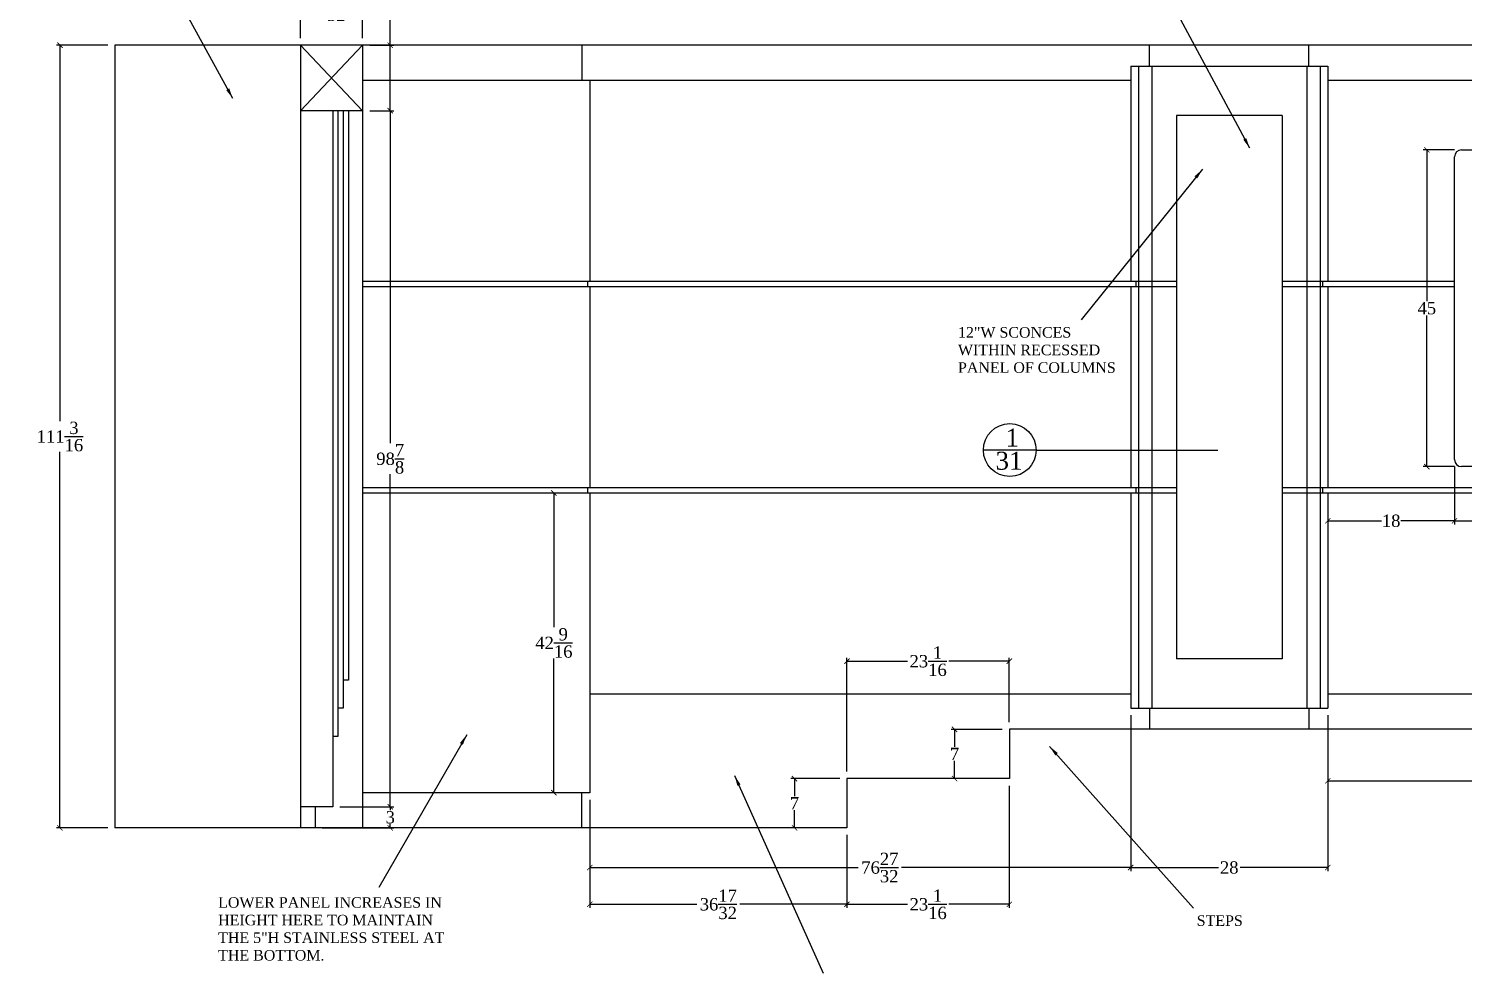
# Model space of a CAD drawing. Header units: inches. Extents: x -8 to 7069, y -18 to 1274.
# Drawn here: x 5077.6 to 5281.4, y 573.1 to 707.3 of the extents above; entities that cross this region are included whole.
import ezdxf

# ---------------------------------------------------------------- set-up
doc = ezdxf.new("R2010")
doc.units = ezdxf.units.IN
doc.header["$MEASUREMENT"] = 0
doc.layers.add('VIEWPORT', color=7, linetype='Continuous')
doc.styles.add('BOOKMAN', font='BOOKOS.TTF')
doc.dimstyles.new('SACHI-1-2', dxfattribs={"dimtxt": 2.5, "dimasz": 1.25, "dimexe": 0.5, "dimexo": 2, "dimgap": 0.09, "dimtad": 0, "dimtih": 1, "dimtoh": 1, "dimdec": 5, "dimzin": 3, "dimdsep": 46, "dimlunit": 5, "dimtxsty": 'BOOKMAN', "dimblk": 'ARCHTICK', "dimcen": 0, "dimclrd": 5, "dimclre": 5, "dimclrt": 5, "dimadec": 1, "dimazin": 0, "dimtfac": 1, "dimtdec": 5, "dimtofl": 0, "dimtmove": 0, "dimatfit": 3, "dimfxl": 0, "dimtolj": 1, "dimtzin": 0, "dimarcsym": 0})
doc.dimstyles.new('SACHI-3-4', dxfattribs={"dimtxt": 1.75, "dimasz": 0.75, "dimexe": 0.5, "dimexo": 1, "dimgap": 0.09, "dimtad": 0, "dimtih": 1, "dimtoh": 1, "dimdec": 5, "dimzin": 3, "dimdsep": 46, "dimlunit": 5, "dimtxsty": 'BOOKMAN', "dimblk": 'ARCHTICK', "dimcen": 0, "dimclrd": 5, "dimclre": 5, "dimclrt": 5, "dimadec": 1, "dimazin": 0, "dimtfac": 1, "dimtdec": 5, "dimtofl": 0, "dimtmove": 0, "dimatfit": 3, "dimfxl": 0, "dimtolj": 1, "dimtzin": 0, "dimarcsym": 0})

# ---------------------------------------------------------------- blocks, each defined once
blk = doc.blocks.new('_ARCHTICK')
at = {"color": 0, "linetype": 'ByBlock', "const_width": 0.15}
blk.add_lwpolyline([(-0.5, -0.5), (0.5, 0.5)], dxfattribs=at)
blk = doc.blocks.new('*D604')
at = {"layer": 'Defpoints', "color": 0}
for p in [(5089.82, 704.95), (5082.02, 593.76), (5089.82, 593.76)]:
    blk.add_point(p, dxfattribs=at)
at = {"layer": 'VIEWPORT', "color": 5, "lineweight": -2}
for p, q in [((5088.82, 704.95), (5081.52, 704.95)), ((5082.02, 704.95), (5082.02, 651.55)), ((5082.02, 593.76), (5082.02, 647.16)), ((5088.82, 593.76), (5081.52, 593.76))]:
    blk.add_line(p, q, dxfattribs=at)
at = {"layer": 'VIEWPORT', "color": 5, "lineweight": -2, "xscale": 0.75, "yscale": 0.75, "zscale": 0.75}
for p, rotation in [((5082.02, 704.95), 90), ((5082.02, 593.76), 270)]:
    blk.add_blockref('_ARCHTICK', p, dxfattribs=dict(at, rotation=rotation))
at = {"layer": 'VIEWPORT', "color": 5, "insert": (5082.02, 649.36), "char_height": 1.75, "attachment_point": 5, "style": 'BOOKMAN'}
blk.add_mtext('\\A1;111{\\H1.000000x;\\S3/16;}', dxfattribs=at)
blk = doc.blocks.new('*D601')
at = {"layer": 'Defpoints', "color": 0}
for p in [(5281.13, 690.08), (5276.2, 645.08), (5281.13, 645.08)]:
    blk.add_point(p, dxfattribs=at)
at = {"layer": 'VIEWPORT', "color": 5, "lineweight": -2}
for p, q in [((5280.13, 690.08), (5275.7, 690.08)), ((5276.2, 690.08), (5276.2, 668.59)), ((5276.2, 645.08), (5276.2, 666.57)), ((5280.13, 645.08), (5275.7, 645.08))]:
    blk.add_line(p, q, dxfattribs=at)
at = {"layer": 'VIEWPORT', "color": 5, "lineweight": -2, "xscale": 0.75, "yscale": 0.75, "zscale": 0.75}
for p, rotation in [((5276.2, 690.08), 90), ((5276.2, 645.08), 270)]:
    blk.add_blockref('_ARCHTICK', p, dxfattribs=dict(at, rotation=rotation))
at = {"layer": 'VIEWPORT', "color": 5, "insert": (5276.2, 667.58), "char_height": 1.75, "attachment_point": 5, "style": 'BOOKMAN'}
blk.add_mtext('\\A1;45', dxfattribs=at)
blk = doc.blocks.new('*D595')
at = {"layer": 'Defpoints', "color": 0}
for p in [(5280.13, 646.08), (5307.13, 646.08), (5307.13, 637.38)]:
    blk.add_point(p, dxfattribs=at)
at = {"layer": 'VIEWPORT', "color": 5, "lineweight": -2}
for p, q in [((5280.13, 645.08), (5280.13, 636.88)), ((5307.13, 645.08), (5307.13, 636.88)), ((5280.13, 637.38), (5292.07, 637.38)), ((5307.13, 637.38), (5295.19, 637.38))]:
    blk.add_line(p, q, dxfattribs=at)
at = {"layer": 'VIEWPORT', "color": 5, "lineweight": -2, "xscale": 0.75, "yscale": 0.75, "zscale": 0.75, "rotation": 180}
blk.add_blockref('_ARCHTICK', (5280.13, 637.38), dxfattribs=at)
at = {"layer": 'VIEWPORT', "color": 5, "lineweight": -2, "xscale": 0.75, "yscale": 0.75, "zscale": 0.75}
blk.add_blockref('_ARCHTICK', (5307.13, 637.38), dxfattribs=at)
at = {"layer": 'VIEWPORT', "color": 5, "insert": (5293.63, 637.38), "char_height": 1.75, "attachment_point": 5, "style": 'BOOKMAN'}
blk.add_mtext('\\A1;27', dxfattribs=at)
blk = doc.blocks.new('*D594')
at = {"layer": 'Defpoints', "color": 0}
for p in [(5280.13, 646.08), (5262.13, 641.33), (5262.13, 637.38)]:
    blk.add_point(p, dxfattribs=at)
at = {"layer": 'VIEWPORT', "color": 5, "lineweight": -2}
for p, q in [((5280.13, 645.08), (5280.13, 636.88)), ((5262.13, 640.33), (5262.13, 636.88)), ((5262.13, 637.38), (5269.74, 637.38)), ((5280.13, 637.38), (5272.53, 637.38))]:
    blk.add_line(p, q, dxfattribs=at)
at = {"layer": 'VIEWPORT', "color": 5, "lineweight": -2, "xscale": 0.75, "yscale": 0.75, "zscale": 0.75, "rotation": 180}
blk.add_blockref('_ARCHTICK', (5262.13, 637.38), dxfattribs=at)
at = {"layer": 'VIEWPORT', "color": 5, "lineweight": -2, "xscale": 0.75, "yscale": 0.75, "zscale": 0.75}
blk.add_blockref('_ARCHTICK', (5280.13, 637.38), dxfattribs=at)
at = {"layer": 'VIEWPORT', "color": 5, "insert": (5271.13, 637.38), "char_height": 1.75, "attachment_point": 5, "style": 'BOOKMAN'}
blk.add_mtext('\\A1;18', dxfattribs=at)
blk = doc.blocks.new('*D579')
at = {"layer": 'Defpoints', "color": 0}
for p in [(5216.89, 600.76), (5193.82, 593.76), (5216.89, 582.91)]:
    blk.add_point(p, dxfattribs=at)
at = {"layer": 'VIEWPORT', "color": 5, "lineweight": -2}
for p, q in [((5216.89, 599.76), (5216.89, 582.41)), ((5193.82, 592.76), (5193.82, 582.41)), ((5193.82, 582.91), (5202.41, 582.91)), ((5216.89, 582.91), (5208.3, 582.91))]:
    blk.add_line(p, q, dxfattribs=at)
at = {"layer": 'VIEWPORT', "color": 5, "lineweight": -2, "xscale": 0.75, "yscale": 0.75, "zscale": 0.75, "rotation": 180}
blk.add_blockref('_ARCHTICK', (5193.82, 582.91), dxfattribs=at)
at = {"layer": 'VIEWPORT', "color": 5, "lineweight": -2, "xscale": 0.75, "yscale": 0.75, "zscale": 0.75}
blk.add_blockref('_ARCHTICK', (5216.89, 582.91), dxfattribs=at)
at = {"layer": 'VIEWPORT', "color": 5, "insert": (5205.36, 582.91), "char_height": 1.75, "attachment_point": 5, "style": 'BOOKMAN'}
blk.add_mtext('\\A1;23{\\H1.000000x;\\S1/16;}', dxfattribs=at)
blk = doc.blocks.new('*D578')
at = {"layer": 'Defpoints', "color": 0}
for p in [(5157.28, 598.76), (5193.82, 593.76), (5193.82, 582.91)]:
    blk.add_point(p, dxfattribs=at)
at = {"layer": 'VIEWPORT', "color": 5, "lineweight": -2}
for p, q in [((5157.28, 597.76), (5157.28, 582.41)), ((5193.82, 592.76), (5193.82, 582.41)), ((5157.28, 582.91), (5172.5, 582.91)), ((5193.82, 582.91), (5178.61, 582.91))]:
    blk.add_line(p, q, dxfattribs=at)
at = {"layer": 'VIEWPORT', "color": 5, "lineweight": -2, "xscale": 0.75, "yscale": 0.75, "zscale": 0.75, "rotation": 180}
blk.add_blockref('_ARCHTICK', (5157.28, 582.91), dxfattribs=at)
at = {"layer": 'VIEWPORT', "color": 5, "lineweight": -2, "xscale": 0.75, "yscale": 0.75, "zscale": 0.75}
blk.add_blockref('_ARCHTICK', (5193.82, 582.91), dxfattribs=at)
at = {"layer": 'VIEWPORT', "color": 5, "insert": (5175.55, 582.91), "char_height": 1.75, "attachment_point": 5, "style": 'BOOKMAN'}
blk.add_mtext('\\A1;36{\\H1.000000x;\\S17/32;}', dxfattribs=at)
blk = doc.blocks.new('*D577')
at = {"layer": 'Defpoints', "color": 0}
for p in [(5216.89, 617.44), (5216.89, 607.76), (5193.82, 600.76)]:
    blk.add_point(p, dxfattribs=at)
at = {"layer": 'VIEWPORT', "color": 5, "lineweight": -2}
for p, q in [((5193.82, 601.76), (5193.82, 617.94)), ((5216.89, 608.76), (5216.89, 617.94)), ((5193.82, 617.44), (5202.41, 617.44)), ((5216.89, 617.44), (5208.3, 617.44))]:
    blk.add_line(p, q, dxfattribs=at)
at = {"layer": 'VIEWPORT', "color": 5, "lineweight": -2, "xscale": 0.75, "yscale": 0.75, "zscale": 0.75, "rotation": 180}
blk.add_blockref('_ARCHTICK', (5193.82, 617.44), dxfattribs=at)
at = {"layer": 'VIEWPORT', "color": 5, "lineweight": -2, "xscale": 0.75, "yscale": 0.75, "zscale": 0.75}
blk.add_blockref('_ARCHTICK', (5216.89, 617.44), dxfattribs=at)
at = {"layer": 'VIEWPORT', "color": 5, "insert": (5205.36, 617.44), "char_height": 1.75, "attachment_point": 5, "style": 'BOOKMAN'}
blk.add_mtext('\\A1;23{\\H1.000000x;\\S1/16;}', dxfattribs=at)
blk = doc.blocks.new('*D576')
at = {"layer": 'Defpoints', "color": 0}
for p in [(5193.82, 600.76), (5186.37, 593.76), (5193.82, 593.76)]:
    blk.add_point(p, dxfattribs=at)
at = {"layer": 'VIEWPORT', "color": 5, "lineweight": -2}
for p, q in [((5192.82, 600.76), (5185.87, 600.76)), ((5186.37, 600.76), (5186.37, 598.26)), ((5186.37, 593.76), (5186.37, 596.27)), ((5192.82, 593.76), (5185.87, 593.76))]:
    blk.add_line(p, q, dxfattribs=at)
at = {"layer": 'VIEWPORT', "color": 5, "lineweight": -2, "xscale": 0.75, "yscale": 0.75, "zscale": 0.75}
for p, rotation in [((5186.37, 600.76), 90), ((5186.37, 593.76), 270)]:
    blk.add_blockref('_ARCHTICK', p, dxfattribs=dict(at, rotation=rotation))
at = {"layer": 'VIEWPORT', "color": 5, "insert": (5186.37, 597.26), "char_height": 1.75, "attachment_point": 5, "style": 'BOOKMAN'}
blk.add_mtext('\\A1;7', dxfattribs=at)
blk = doc.blocks.new('*D575')
at = {"layer": 'Defpoints', "color": 0}
for p in [(5216.89, 607.76), (5209.11, 600.76), (5216.89, 600.76)]:
    blk.add_point(p, dxfattribs=at)
at = {"layer": 'VIEWPORT', "color": 5, "lineweight": -2}
for p, q in [((5215.89, 607.76), (5208.61, 607.76)), ((5209.11, 607.76), (5209.11, 605.26)), ((5209.11, 600.76), (5209.11, 603.27)), ((5215.89, 600.76), (5208.61, 600.76))]:
    blk.add_line(p, q, dxfattribs=at)
at = {"layer": 'VIEWPORT', "color": 5, "lineweight": -2, "xscale": 0.75, "yscale": 0.75, "zscale": 0.75}
for p, rotation in [((5209.11, 607.76), 90), ((5209.11, 600.76), 270)]:
    blk.add_blockref('_ARCHTICK', p, dxfattribs=dict(at, rotation=rotation))
at = {"layer": 'VIEWPORT', "color": 5, "insert": (5209.11, 604.26), "char_height": 1.75, "attachment_point": 5, "style": 'BOOKMAN'}
blk.add_mtext('\\A1;7', dxfattribs=at)
blk = doc.blocks.new('*D572')
at = {"layer": 'Defpoints', "color": 0}
for p in [(5262.13, 610.76), (5370.13, 610.76), (5370.13, 600.45)]:
    blk.add_point(p, dxfattribs=at)
at = {"layer": 'VIEWPORT', "color": 5, "lineweight": -2}
for p, q in [((5262.13, 609.76), (5262.13, 599.95)), ((5370.13, 609.76), (5370.13, 599.95)), ((5262.13, 600.45), (5313.94, 600.45)), ((5370.13, 600.45), (5318.33, 600.45))]:
    blk.add_line(p, q, dxfattribs=at)
at = {"layer": 'VIEWPORT', "color": 5, "lineweight": -2, "xscale": 0.75, "yscale": 0.75, "zscale": 0.75, "rotation": 180}
blk.add_blockref('_ARCHTICK', (5262.13, 600.45), dxfattribs=at)
at = {"layer": 'VIEWPORT', "color": 5, "lineweight": -2, "xscale": 0.75, "yscale": 0.75, "zscale": 0.75}
blk.add_blockref('_ARCHTICK', (5370.13, 600.45), dxfattribs=at)
at = {"layer": 'VIEWPORT', "color": 5, "insert": (5316.13, 600.45), "char_height": 1.75, "attachment_point": 5, "style": 'BOOKMAN'}
blk.add_mtext('\\A1;108', dxfattribs=at)
blk = doc.blocks.new('*D571')
at = {"layer": 'Defpoints', "color": 0}
for p in [(5234.13, 610.76), (5262.13, 610.76), (5262.13, 588.13)]:
    blk.add_point(p, dxfattribs=at)
at = {"layer": 'VIEWPORT', "color": 5, "lineweight": -2}
for p, q in [((5234.13, 609.76), (5234.13, 587.63)), ((5262.13, 609.76), (5262.13, 587.63)), ((5234.13, 588.13), (5246.59, 588.13)), ((5262.13, 588.13), (5249.68, 588.13))]:
    blk.add_line(p, q, dxfattribs=at)
at = {"layer": 'VIEWPORT', "color": 5, "lineweight": -2, "xscale": 0.75, "yscale": 0.75, "zscale": 0.75, "rotation": 180}
blk.add_blockref('_ARCHTICK', (5234.13, 588.13), dxfattribs=at)
at = {"layer": 'VIEWPORT', "color": 5, "lineweight": -2, "xscale": 0.75, "yscale": 0.75, "zscale": 0.75}
blk.add_blockref('_ARCHTICK', (5262.13, 588.13), dxfattribs=at)
at = {"layer": 'VIEWPORT', "color": 5, "insert": (5248.13, 588.13), "char_height": 1.75, "attachment_point": 5, "style": 'BOOKMAN'}
blk.add_mtext('\\A1;28', dxfattribs=at)
blk = doc.blocks.new('*D570')
at = {"layer": 'Defpoints', "color": 0}
for p in [(5234.13, 610.76), (5157.28, 598.76), (5234.13, 588.13)]:
    blk.add_point(p, dxfattribs=at)
at = {"layer": 'VIEWPORT', "color": 5, "lineweight": -2}
for p, q in [((5234.13, 609.76), (5234.13, 587.63)), ((5157.28, 597.76), (5157.28, 587.63)), ((5157.28, 588.13), (5195.42, 588.13)), ((5234.13, 588.13), (5201.59, 588.13))]:
    blk.add_line(p, q, dxfattribs=at)
at = {"layer": 'VIEWPORT', "color": 5, "lineweight": -2, "xscale": 0.75, "yscale": 0.75, "zscale": 0.75, "rotation": 180}
blk.add_blockref('_ARCHTICK', (5157.28, 588.13), dxfattribs=at)
at = {"layer": 'VIEWPORT', "color": 5, "lineweight": -2, "xscale": 0.75, "yscale": 0.75, "zscale": 0.75}
blk.add_blockref('_ARCHTICK', (5234.13, 588.13), dxfattribs=at)
at = {"layer": 'VIEWPORT', "color": 5, "insert": (5198.5, 588.13), "char_height": 1.75, "attachment_point": 5, "style": 'BOOKMAN'}
blk.add_mtext('\\A1;76{\\H1.000000x;\\S27/32;}', dxfattribs=at)
blk = doc.blocks.new('*D695')
at = {"layer": 'Defpoints', "color": 0}
for p in [(5157.28, 641.33), (5152.19, 598.76), (5156.17, 598.76)]:
    blk.add_point(p, dxfattribs=at)
at = {"layer": 'VIEWPORT', "color": 5, "lineweight": -2}
for p, q in [((5156.28, 641.33), (5151.69, 641.33)), ((5152.19, 641.33), (5152.19, 622.27)), ((5152.19, 598.76), (5152.19, 617.82)), ((5155.17, 598.76), (5151.69, 598.76))]:
    blk.add_line(p, q, dxfattribs=at)
at = {"layer": 'VIEWPORT', "color": 5, "lineweight": -2, "xscale": 0.75, "yscale": 0.75, "zscale": 0.75}
for p, rotation in [((5152.19, 641.33), 90), ((5152.19, 598.76), 270)]:
    blk.add_blockref('_ARCHTICK', p, dxfattribs=dict(at, rotation=rotation))
at = {"layer": 'VIEWPORT', "color": 5, "insert": (5152.19, 620.04), "char_height": 1.75, "attachment_point": 5, "style": 'BOOKMAN'}
blk.add_mtext('\\A1;42{\\H1.000000x;\\S9/16;}', dxfattribs=at)
blk = doc.blocks.new('*D813')
at = {"layer": 'Defpoints', "color": 0}
for p in [(5125.02, 704.95), (5125.02, 695.64), (5128.94, 695.64)]:
    blk.add_point(p, dxfattribs=at)
at = {"layer": 'VIEWPORT', "color": 5, "lineweight": -2}
for p, q in [((5128.94, 704.95), (5128.94, 711.07)), ((5128.94, 711.07), (5129.69, 711.07)), ((5126.02, 704.95), (5129.44, 704.95)), ((5128.94, 695.64), (5128.94, 704.95)), ((5126.02, 695.64), (5129.44, 695.64))]:
    blk.add_line(p, q, dxfattribs=at)
at = {"layer": 'VIEWPORT', "color": 5, "lineweight": -2, "xscale": 0.75, "yscale": 0.75, "zscale": 0.75}
for p, rotation in [((5128.94, 704.95), 90), ((5128.94, 695.64), 270)]:
    blk.add_blockref('_ARCHTICK', p, dxfattribs=dict(at, rotation=rotation))
at = {"layer": 'VIEWPORT', "color": 5, "insert": (5131.84, 711.07), "char_height": 1.75, "attachment_point": 5, "style": 'BOOKMAN'}
blk.add_mtext('\\A1;9{\\H1.000000x;\\S5/16;}', dxfattribs=at)
blk = doc.blocks.new('*D814')
at = {"layer": 'Defpoints', "color": 0}
for p in [(5125.02, 710.49), (5116.18, 704.95), (5125.02, 704.95)]:
    blk.add_point(p, dxfattribs=at)
at = {"layer": 'VIEWPORT', "color": 5, "lineweight": -2}
for p, q in [((5116.18, 705.95), (5116.18, 710.99)), ((5116.18, 710.49), (5118.31, 710.49)), ((5125.02, 710.49), (5122.88, 710.49)), ((5125.02, 705.95), (5125.02, 710.99))]:
    blk.add_line(p, q, dxfattribs=at)
at = {"layer": 'VIEWPORT', "color": 5, "lineweight": -2, "xscale": 0.75, "yscale": 0.75, "zscale": 0.75, "rotation": 180}
blk.add_blockref('_ARCHTICK', (5116.18, 710.49), dxfattribs=at)
at = {"layer": 'VIEWPORT', "color": 5, "lineweight": -2, "xscale": 0.75, "yscale": 0.75, "zscale": 0.75}
blk.add_blockref('_ARCHTICK', (5125.02, 710.49), dxfattribs=at)
at = {"layer": 'VIEWPORT', "color": 5, "insert": (5120.6, 710.49), "char_height": 1.75, "attachment_point": 5, "style": 'BOOKMAN'}
blk.add_mtext('\\A1;8{\\H1.000000x;\\S27/32;}', dxfattribs=at)
blk = doc.blocks.new('*D815')
at = {"layer": 'Defpoints', "color": 0}
for p in [(5125.02, 695.64), (5120.77, 596.76), (5128.94, 596.76)]:
    blk.add_point(p, dxfattribs=at)
at = {"layer": 'VIEWPORT', "color": 5, "lineweight": -2}
for p, q in [((5126.02, 695.64), (5129.44, 695.64)), ((5128.94, 695.64), (5128.94, 648.41)), ((5128.94, 596.76), (5128.94, 643.99)), ((5121.77, 596.76), (5129.44, 596.76))]:
    blk.add_line(p, q, dxfattribs=at)
at = {"layer": 'VIEWPORT', "color": 5, "lineweight": -2, "xscale": 0.75, "yscale": 0.75, "zscale": 0.75}
for p, rotation in [((5128.94, 695.64), 90), ((5128.94, 596.76), 270)]:
    blk.add_blockref('_ARCHTICK', p, dxfattribs=dict(at, rotation=rotation))
at = {"layer": 'VIEWPORT', "color": 5, "insert": (5128.94, 646.2), "char_height": 1.75, "attachment_point": 5, "style": 'BOOKMAN'}
blk.add_mtext('\\A1;98{\\H1.000000x;\\S7/8;}', dxfattribs=at)
blk = doc.blocks.new('*D816')
at = {"layer": 'Defpoints', "color": 0}
for p in [(5120.77, 596.76), (5118.27, 593.76), (5128.94, 593.76)]:
    blk.add_point(p, dxfattribs=at)
at = {"layer": 'VIEWPORT', "color": 5, "lineweight": -2}
for p, q in [((5121.77, 596.76), (5129.44, 596.76)), ((5128.94, 596.76), (5128.94, 596.26)), ((5119.27, 593.76), (5129.44, 593.76)), ((5128.94, 593.76), (5128.94, 594.27))]:
    blk.add_line(p, q, dxfattribs=at)
at = {"layer": 'VIEWPORT', "color": 5, "lineweight": -2, "xscale": 0.75, "yscale": 0.75, "zscale": 0.75}
for p, rotation in [((5128.94, 596.76), 90), ((5128.94, 593.76), 270)]:
    blk.add_blockref('_ARCHTICK', p, dxfattribs=dict(at, rotation=rotation))
at = {"layer": 'VIEWPORT', "color": 5, "insert": (5128.94, 595.26), "char_height": 1.75, "attachment_point": 5, "style": 'BOOKMAN'}
blk.add_mtext('\\A1;3', dxfattribs=at)

msp = doc.modelspace()

# ---------------------------------------------------------------- linework, layer by layer
at = {"layer": 'VIEWPORT', "color": 251}
for p, q in [((5116.177576, 704.951027), (5089.816054, 704.951027)), ((5089.816054, 704.951027), (5089.816054, 593.763527)), ((5235.23915, 701.951027), (5235.23915, 610.763527)), ((5237.1323, 701.951027), (5237.1323, 610.763527)), ((5259.1323, 701.951027), (5259.1323, 610.763527)), ((5261.02545, 701.951027), (5261.02545, 610.763527)), ((5116.177576, 593.763527), (5089.816054, 593.763527))]:
    msp.add_line(p, q, dxfattribs=at)
at = {"layer": 'VIEWPORT'}
for p, q in [((5509.217336, 704.951027), (5116.177576, 704.951027)), ((5116.177576, 704.951027), (5116.177576, 593.763527)), ((5116.177576, 704.951027), (5125.016454, 695.638527)), ((5125.016454, 704.951027), (5116.177576, 695.638527)), ((5125.016454, 704.951027), (5125.016454, 593.763527)), ((5156.170958, 704.951027), (5156.170958, 699.951027)), ((5236.8198, 701.951027), (5236.8198, 704.951027)), ((5259.4448, 701.951027), (5259.4448, 704.951027)), ((5234.1323, 701.951027), (5262.1323, 701.951027)), ((5234.1323, 701.951027), (5234.1323, 671.388527)), ((5262.1323, 701.951027), (5262.1323, 671.388527)), ((5234.1323, 699.951027), (5125.016454, 699.951027)), ((5157.284157, 699.951027), (5157.284157, 671.388527)), ((5370.1323, 699.951027), (5262.1323, 699.951027)), ((5125.016454, 695.638527), (5116.177576, 695.638527)), ((5120.766411, 695.638527), (5120.766411, 596.763527)), ((5121.516411, 695.638527), (5121.516411, 606.763527)), ((5122.266411, 695.638527), (5122.266411, 610.763527)), ((5123.016411, 695.638527), (5123.016411, 614.763527)), ((5255.6323, 694.951027), (5240.6323, 694.951027)), ((5240.6323, 694.951027), (5240.6323, 617.763527)), ((5255.6323, 694.951027), (5255.6323, 617.763527)), ((5280.1323, 646.076027), (5280.1323, 689.076027)), ((5281.1323, 690.076027), (5306.1323, 690.076027)), ((5240.6323, 671.388527), (5125.016454, 671.388527)), ((5240.6323, 670.638527), (5125.016454, 670.638527)), ((5156.973497, 671.388527), (5156.973497, 670.638527)), ((5157.284157, 670.638527), (5157.284157, 642.076027)), ((5234.1323, 670.638527), (5234.1323, 642.076027)), ((5234.8823, 671.388527), (5234.8823, 670.638527)), ((5280.1323, 671.388527), (5255.6323, 671.388527)), ((5280.1323, 670.638527), (5255.6323, 670.638527)), ((5261.3823, 671.388527), (5261.3823, 670.638527)), ((5262.1323, 670.638527), (5262.1323, 642.076027)), ((5220.69522, 647.437224), (5213.198094, 647.437224)), ((5220.69522, 647.437224), (5246.524255, 647.437224)), ((5306.1323, 645.076027), (5281.1323, 645.076027)), ((5240.6323, 642.076027), (5125.016454, 642.076027)), ((5156.973497, 642.076027), (5156.973497, 641.326027)), ((5234.8823, 642.076027), (5234.8823, 641.326027)), ((5376.6323, 642.076027), (5255.6323, 642.076027)), ((5261.3823, 642.076027), (5261.3823, 641.326027)), ((5240.6323, 641.326027), (5125.016454, 641.326027)), ((5157.284157, 641.326027), (5157.284157, 598.763527)), ((5234.1323, 641.326027), (5234.1323, 610.763527)), ((5376.6323, 641.326027), (5255.6323, 641.326027)), ((5262.1323, 641.326027), (5262.1323, 610.763527)), ((5255.6323, 617.763527), (5240.6323, 617.763527)), ((5123.016411, 614.763527), (5122.266411, 614.763527)), ((5234.1323, 612.763527), (5157.284157, 612.763527)), ((5370.1323, 612.763527), (5262.1323, 612.763527)), ((5122.266411, 610.763527), (5121.516411, 610.763527)), ((5234.1323, 610.763527), (5262.1323, 610.763527)), ((5236.8198, 610.763527), (5236.8198, 607.763527)), ((5259.4448, 610.763527), (5259.4448, 607.763527)), ((5216.891338, 607.763527), (5216.891338, 600.763527)), ((5509.217336, 607.763527), (5216.891338, 607.763527)), ((5121.516411, 606.763527), (5120.766411, 606.763527)), ((5216.891338, 600.763527), (5193.821979, 600.763527)), ((5193.821979, 600.763527), (5193.821979, 593.763527)), ((5157.284157, 598.763527), (5125.016454, 598.763527)), ((5156.170958, 593.763527), (5156.170958, 598.763527)), ((5120.766411, 596.763527), (5116.177576, 596.763527)), ((5118.266411, 596.763527), (5118.266411, 593.763527)), ((5193.821979, 593.763527), (5116.177576, 593.763527))]:
    msp.add_line(p, q, dxfattribs=at)
msp.add_circle((5216.946657, 647.437224), 3.748563, dxfattribs=at)
for centre, start, end in [((5281.1323, 689.076027), 90, 180), ((5281.1323, 646.076027), 180, 270)]:
    msp.add_arc(centre, 1, start, end, dxfattribs=at)

# ---------------------------------------------------------------- texts
at = {"layer": 'VIEWPORT', "attachment_point": 1, "style": 'BOOKMAN'}
for s, insert, char_height, width in [('12"W SCONCES WITHIN RECESSED PANEL OF COLUMNS', (5209.596009, 664.905633), 1.5, 24.54815943), ('1', (5216.346675, 650.483695), 2.55, 3.35166748), ('31', (5214.923745, 647.193217), 2.55, 3.35166748), ('LOWER PANEL INCREASES IN HEIGHT HERE TO MAINTAIN THE 5"H STAINLESS STEEL AT THE BOTTOM.', (5104.495643, 583.918944), 1.5, 35.18347086), ('STEPS', (5243.511284, 581.342742), 1.5, 32.38313404)]:
    msp.add_mtext(s, dxfattribs=dict(at, insert=insert, char_height=char_height, width=width))

# ---------------------------------------------------------------- dimensions: what is measured, and where the dimension line sits
at = {"layer": 'VIEWPORT'}
for base, p1, p2, picture, middle in [((5125.016454, 710.491484), (5116.177576, 704.951027), (5125.016454, 704.951027), '*D814', (5120.597015, 710.491484)), ((5262.1323, 637.38334), (5280.1323, 646.076027), (5262.1323, 641.326027), '*D594', (5271.1323, 637.38334)), ((5216.891338, 617.443873), (5193.821979, 600.763527), (5216.891338, 607.763527), '*D577', (5205.356658, 617.443873)), ((5193.821979, 582.906022), (5157.284157, 598.763527), (5193.821979, 593.763527), '*D578', (5175.553068, 582.906022))]:
    dim = msp.add_linear_dim(base=base, p1=p1, p2=p2, dimstyle='SACHI-3-4', dxfattribs=at)
    dim.commit()
    dim.dimension.update_dxf_attribs({"geometry": picture, "text_midpoint": middle})
dim = msp.add_linear_dim(base=(5128.935952, 695.638527), p1=(5125.016454, 704.951027), p2=(5125.016454, 695.638527), angle=90, dimstyle='SACHI-3-4', dxfattribs=at)
dim.commit()
dim.dimension.update_dxf_attribs({"geometry": '*D813', "text_midpoint": (5131.841454, 711.067191), "dimtype": 160})
for base, p1, p2, picture, middle in [((5082.022668, 593.763527), (5089.816054, 704.951027), (5089.816054, 593.763527), '*D604', (5082.022668, 649.357277)), ((5276.200341, 645.076027), (5281.1323, 690.076027), (5281.1323, 645.076027), '*D601', (5276.200341, 667.576027)), ((5152.192739, 598.763527), (5157.284157, 641.326027), (5156.170958, 598.763527), '*D695', (5152.192739, 620.044777)), ((5209.109972, 600.763527), (5216.891338, 607.763527), (5216.891338, 600.763527), '*D575', (5209.109972, 604.263527)), ((5186.367847, 593.763527), (5193.821979, 600.763527), (5193.821979, 593.763527), '*D576', (5186.367847, 597.263527))]:
    dim = msp.add_linear_dim(base=base, p1=p1, p2=p2, angle=90, dimstyle='SACHI-3-4', dxfattribs=at)
    dim.commit()
    dim.dimension.update_dxf_attribs({"geometry": picture, "text_midpoint": middle})
for base, p1, p2, picture, middle in [((5128.935952, 596.763527), (5125.016454, 695.638527), (5120.766411, 596.763527), '*D815', (5128.935952, 646.201027)), ((5128.935952, 593.763527), (5120.766411, 596.763527), (5118.266411, 593.763527), '*D816', (5128.935952, 595.263527))]:
    dim = msp.add_linear_dim(base=base, p1=p1, p2=p2, angle=90, dimstyle='SACHI-3-4', override={"dimtmove": 1}, dxfattribs=at)
    dim.commit()
    dim.dimension.update_dxf_attribs({"geometry": picture, "text_midpoint": middle})
for base, p1, p2, picture, middle in [((5307.1323, 637.38334), (5280.1323, 646.076027), (5307.1323, 646.076027), '*D595', (5293.6323, 637.38334)), ((5262.1323, 588.126897), (5234.1323, 610.763527), (5262.1323, 610.763527), '*D571', (5248.1323, 588.126897)), ((5370.1323, 600.452072), (5262.1323, 610.763527), (5370.1323, 610.763527), '*D572', (5316.1323, 600.452072)), ((5216.891338, 582.906022), (5193.821979, 593.763527), (5216.891338, 600.763527), '*D579', (5205.356658, 582.906022))]:
    dim = msp.add_linear_dim(base=base, p1=p1, p2=p2, dimstyle='SACHI-3-4', override={"dimtmove": 1}, dxfattribs=at)
    dim.commit()
    dim.dimension.update_dxf_attribs({"geometry": picture, "text_midpoint": middle})
dim = msp.add_linear_dim(base=(5234.1323, 588.126897), p1=(5157.284157, 598.763527), p2=(5234.1323, 610.763527), dimstyle='SACHI-3-4', override={"dimtmove": 1}, dxfattribs=at)
dim.commit()
dim.dimension.update_dxf_attribs({"geometry": '*D570', "text_midpoint": (5198.504158, 588.126897), "dimtype": 160})

# ---------------------------------------------------------------- leaders
for points, dimstyle in [([(5106.573613, 697.373689), (5096.174932, 716.352133)], 'SACHI-3-4'), ([(5251.046607, 690.310838), (5237.93432, 714.774528)], 'SACHI-3-4'), ([(5244.335254, 687.331694), (5227.08775, 665.913553)], 'SACHI-1-2'), ([(5139.800632, 606.987821), (5127.328789, 585.298068)], 'SACHI-3-4'), ([(5222.605712, 605.342963), (5243.038922, 582.372098)], 'SACHI-3-4'), ([(5177.867489, 601.202359), (5190.447472, 573.105178)], 'SACHI-3-4')]:
    msp.add_leader(points, dimstyle=dimstyle, override={"dimasz": 1.5, "dimgap": 0.09, "dimtad": 0, "dimclrd": 256}, dxfattribs=at)

doc.saveas('drawing.dxf')
